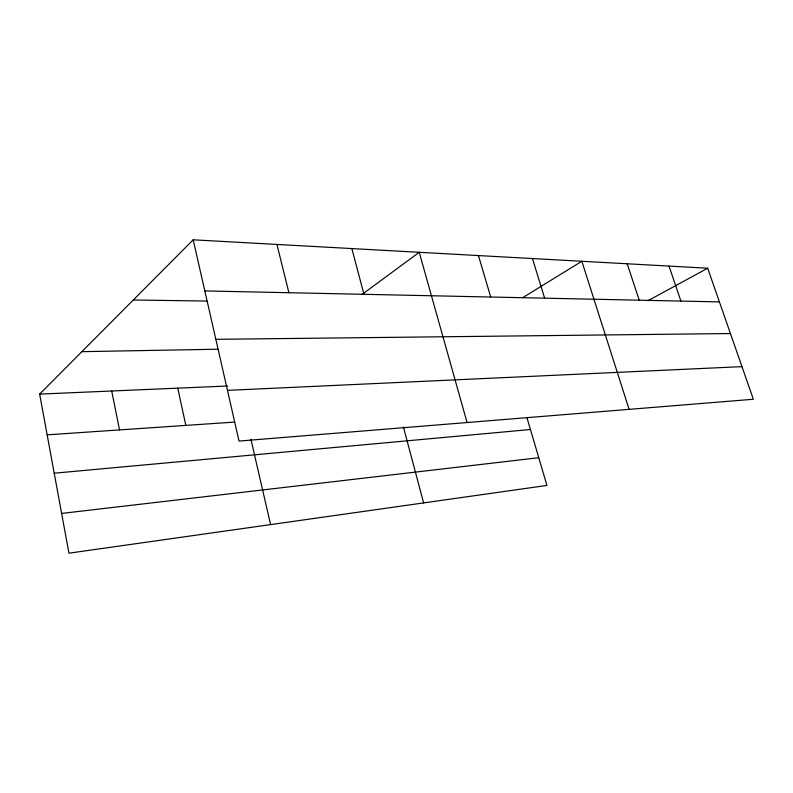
<?xml version="1.0" encoding="UTF-8"?>
<svg xmlns="http://www.w3.org/2000/svg" width="793" height="793" viewBox="0 0 793 793"><rect width="100%" height="100%" fill="white"/><g stroke="black" fill="none" stroke-linecap="round" stroke-linejoin="round"><path stroke-width="1.19" d="M526.968 417.762L546.932 485.425L68.951 553.187L39.65 394.111L193.185 239.813L707.673 268.222L753.35 399.256L239.02 441.077L193.185 239.813M361.955 294.52L419.229 252.293L467.077 422.53M522.637 297.712L581.834 261.274L629.107 409.357M647.831 300.785L707.673 268.222M61.626 513.428L538.754 457.71M54.221 473.203L530.438 429.509M47.154 434.842L234.579 422.084M227.472 390.364L741.98 366.634M39.65 394.111L227.591 386.003M81.887 351.666L217.906 349.217M215.845 339.325L730.442 333.546M133.313 299.982L206.884 301.053M204.822 290.922L719.42 301.905M669.014 266.081L680.9 301.082M627.204 263.772L639.208 300.19M532.45 258.548L544.632 298.168M478.466 255.564L490.698 297.018M403.409 427.011L423.611 502.911M351.844 248.576L363.967 294.322M276.935 244.442L288.89 292.716M250.915 439.243L270.591 524.599M177.771 388.154L185.83 425.405M111.714 391.008L119.535 429.915"/></g></svg>
